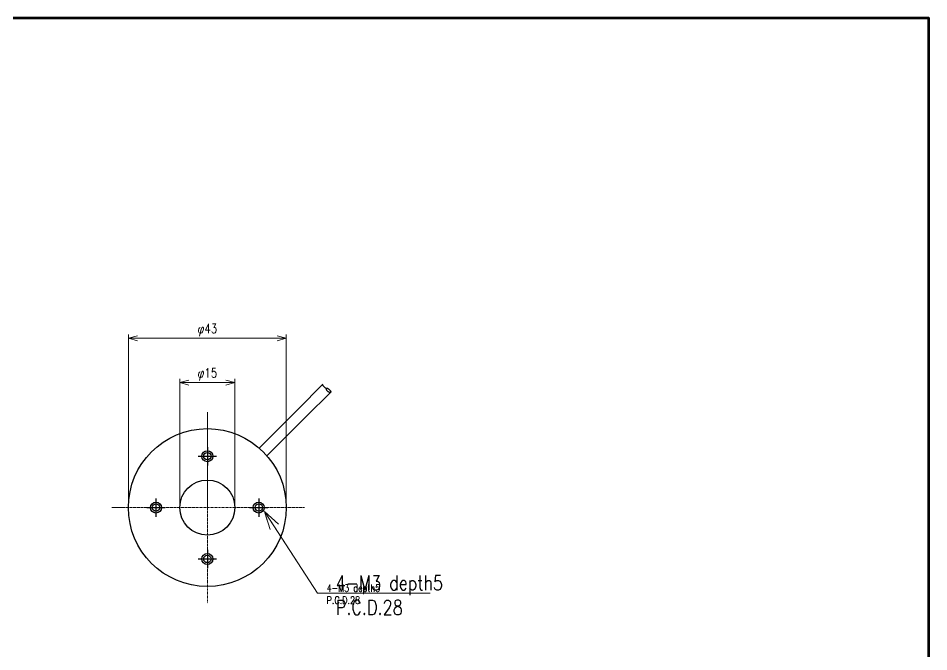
# Model space of a CAD drawing. Header units: millimetres. Extents: x 4 to 387, y 0 to 281.
# Drawn here: x 138.9 to 387, y 108.4 to 281 of the extents above; entities that cross this region are included whole.
import ezdxf
from ezdxf import colors
from ezdxf.entities.mleader import LeaderData, LeaderLine
from ezdxf.math import Vec2, Vec3

# ---------------------------------------------------------------- set-up
doc = ezdxf.new("R2010")
doc.units = ezdxf.units.MM
doc.linetypes.add('CENTER', pattern=[2, 1.25, -0.25, 0.25, -0.25])
doc.layers.get('0').update_dxf_attribs({"lineweight": 30})
doc.layers.get('Defpoints').update_dxf_attribs({"lineweight": 9})
for name, color, linetype, lineweight in [('2KD_寸法１', 7, 'Continuous', 15), ('2KD_寸法１ @ 1', 7, 'Continuous', 15), ('2KD_寸法１ @ 2', 7, 'Continuous', 15), ('AUX', 7, 'Continuous', 40)]:
    doc.layers.add(name, color=color, linetype=linetype, lineweight=lineweight)
doc.styles.get("Standard").update_dxf_attribs({"font": 'simplex.shx', "width": 0.8, "bigfont": 'extfont.shx'})
doc.dimstyles.new('KD-STD', dxfattribs={"dimscale": 0, "dimtxt": 2.5, "dimasz": 2.5, "dimexe": 1, "dimexo": 1, "dimgap": 1, "dimtad": 1, "dimdsep": 46, "dimtxsty": 'Standard', "dimblk": 'OPEN30', "dimcen": 0, "dimadec": 0, "dimazin": 0, "dimtfac": 1, "dimtmove": 0, "dimatfit": 3, "dimldrblk": 'OPEN30', "dimfxl": 1, "dimtfill": 1, "dimtolj": 1, "dimtzin": 0, "dimlwd": 15, "dimlwe": 15, "dimarcsym": 0})

# ---------------------------------------------------------------- blocks, each defined once
blk = doc.blocks.new('_Open30')
at = {"lineweight": -2}
for p, q in [((-1, 0.26794919), (0, 0)), ((0, 0), (-1, -0.26794919)), ((0, 0), (-1, 0))]:
    blk.add_line(p, q, dxfattribs=at)
blk = doc.blocks.new('*D56')
at = {"layer": '2KD_寸法１', "color": 0, "lineweight": 15}
for p, q in [((182.9710732546289, 148.6827833237908), (182.9710732546289, 182.7196758017135)), ((185.4710732546289, 181.7196758017135), (195.4710732546289, 181.7196758017135)), ((197.9710732546289, 148.6827833237908), (197.9710732546289, 182.7196758017135))]:
    blk.add_line(p, q, dxfattribs=at)
at = {"layer": 'Defpoints', "color": 0}
for p in [(197.9710732546289, 181.7196758017135), (182.9710732546289, 147.6827833237908), (197.9710732546289, 147.6827833237908)]:
    blk.add_point(p, dxfattribs=at)
at = {"layer": '2KD_寸法１', "color": 0, "lineweight": 15, "xscale": 2.5, "yscale": 2.5, "zscale": 2.5, "rotation": 180}
blk.add_blockref('_Open30', (182.9710732546289, 181.7196758017135), dxfattribs=at)
at = {"layer": '2KD_寸法１', "color": 0, "lineweight": 15, "xscale": 2.5, "yscale": 2.5, "zscale": 2.5}
blk.add_blockref('_Open30', (197.9710732546289, 181.7196758017135), dxfattribs=at)
at = {"layer": '2KD_寸法１', "color": 0, "insert": (190.4710732546289, 183.9696758017135), "char_height": 2.5, "attachment_point": 5, "bg_fill": 3, "box_fill_scale": 1.1, "bg_fill_color": 9, "bg_fill_true_color": 13158600, "bg_fill_transparency": 4390970}
blk.add_mtext('\\A1;φ15', dxfattribs=at)
blk = doc.blocks.new('*D57')
at = {"layer": '2KD_寸法１', "color": 0, "lineweight": 15}
for p, q in [((168.9710732546289, 148.6827833237908), (168.9710732546289, 194.7936647321044)), ((171.4710732546289, 193.7936647321044), (209.4710732546289, 193.7936647321044)), ((211.9710732546289, 148.6827833237908), (211.9710732546289, 194.7936647321044))]:
    blk.add_line(p, q, dxfattribs=at)
at = {"layer": 'Defpoints', "color": 0}
for p in [(211.9710732546289, 193.7936647321044), (168.9710732546289, 147.6827833237908), (211.9710732546289, 147.6827833237908)]:
    blk.add_point(p, dxfattribs=at)
at = {"layer": '2KD_寸法１', "color": 0, "lineweight": 15, "xscale": 2.5, "yscale": 2.5, "zscale": 2.5, "rotation": 180}
blk.add_blockref('_Open30', (168.9710732546289, 193.7936647321044), dxfattribs=at)
at = {"layer": '2KD_寸法１', "color": 0, "lineweight": 15, "xscale": 2.5, "yscale": 2.5, "zscale": 2.5}
blk.add_blockref('_Open30', (211.9710732546289, 193.7936647321044), dxfattribs=at)
at = {"layer": '2KD_寸法１', "color": 0, "insert": (190.4710732546289, 196.0436647321044), "char_height": 2.5, "attachment_point": 5, "bg_fill": 3, "box_fill_scale": 1.1, "bg_fill_color": 9, "bg_fill_true_color": 13158600, "bg_fill_transparency": 4390998}
blk.add_mtext('\\A1;φ43', dxfattribs=at)
blk = doc.blocks.new('A$C1CD83A10')
for p, q in [((31.4948, 33.59479999542214), (24.70659999999998, 26.80659997463215)), ((31.4310000000001, 33.4670000076294), (31.43680000000001, 33.52059996128072)), ((31.44209999999998, 33.3998999595641), (31.4310000000001, 33.4670000076294)), ((31.43680000000001, 33.52059996128072), (31.45940000000002, 33.55939996242513)), ((31.4699, 33.32169997692107), (31.44209999999998, 33.3998999595641)), ((31.51339999999999, 33.23459994792916), (31.4699, 33.32169997692107)), ((31.57150000000001, 33.14110004901863), (31.51339999999999, 33.23459994792916)), ((31.64229999999998, 33.04429996013642), (31.57150000000001, 33.14110004901863)), ((31.72360000000009, 32.94700002670288), (31.64229999999998, 33.04429996013642)), ((31.81290000000001, 32.85230004787435), (31.72360000000009, 32.94700002670288)), ((31.90780000000001, 32.762799978256), (31.81290000000001, 32.85230004787435)), ((32.005, 32.68159997463215), (31.90780000000001, 32.762799978256)), ((32.10179999999997, 32.61080002784729), (32.005, 32.68159997463215)), ((32.1952, 32.55280005931854), (32.10179999999997, 32.61080002784729)), ((32.28239999999999, 32.50919997692097), (32.1952, 32.55280005931854)), ((32.36059999999998, 32.48140001296997), (32.28239999999999, 32.50919997692097)), ((32.42770000000002, 32.47029995918251), (32.36059999999998, 32.48140001296997)), ((32.48130000000009, 32.47609996795655), (32.42770000000002, 32.47029995918251)), ((32.44970000000001, 32.28629994392385), (32.45029999999997, 32.32949995994568)), ((32.45370000000008, 32.24070000648487), (32.44970000000001, 32.28629994392385)), ((32.45029999999997, 32.32949995994568), (32.45530000000008, 32.3701000213623)), ((32.45530000000008, 32.3701000213623), (32.46499999999997, 32.40760004520416)), ((32.46499999999997, 32.40760004520416), (32.479, 32.44159996509552)), ((32.479, 32.44159996509552), (32.49739999999996, 32.47220003604889)), ((32.52010000000002, 32.49870002269734), (32.48130000000009, 32.47609996795655)), ((32.49739999999996, 32.47220003604889), (32.52010000000002, 32.49870002269734)), ((32.52010000000002, 32.49870002269734), (32.55880000000002, 32.521399974823)), ((32.55880000000002, 32.521399974823), (32.6126, 32.5271999835968)), ((32.6126, 32.5271999835968), (32.67950000000002, 32.51610004901863)), ((32.67950000000002, 32.51610004901863), (32.75790000000001, 32.48829996585835)), ((32.75790000000001, 32.48829996585835), (32.8449, 32.44470000267018)), ((32.8449, 32.44470000267018), (32.93829999999997, 32.38670003414154)), ((32.93829999999997, 32.38670003414154), (33.0351, 32.31589996814717)), ((33.0351, 32.31589996814717), (33.13240000000002, 32.23459994792916)), ((33.61610000000002, 31.47350001335144), (26.8279, 24.68529999256123)), ((32.4624, 32.19280004501343), (32.45370000000008, 32.24070000648487)), ((32.47550000000001, 32.14349997043587), (32.4624, 32.19280004501343)), ((32.49290000000002, 32.09270000457765), (32.47550000000001, 32.14349997043587)), ((32.51459999999998, 32.04079997539509), (32.49290000000002, 32.09270000457765)), ((32.5403, 31.98870003223419), (32.51459999999998, 32.04079997539509)), ((32.57, 31.93620002269734), (32.5403, 31.98870003223419)), ((32.60320000000002, 31.8839999437331), (32.57, 31.93620002269734)), ((32.63990000000001, 31.83249998092652), (32.60320000000002, 31.8839999437331)), ((32.6798, 31.78199994564057), (32.63990000000001, 31.83249998092652)), ((32.7224, 31.73300004005421), (32.6798, 31.78199994564057)), ((32.76760000000002, 31.68560004234314), (32.7224, 31.73300004005421)), ((32.81490000000008, 31.64049994945515), (32.76760000000002, 31.68560004234314)), ((32.86399999999999, 31.59780001640309), (32.81490000000008, 31.64049994945515)), ((32.9144, 31.55799996852863), (32.86399999999999, 31.59780001640309)), ((32.96600000000001, 31.52119994163513), (32.9144, 31.55799996852863)), ((33.01819999999998, 31.48800003528584), (32.96600000000001, 31.52119994163513)), ((33.07069999999999, 31.45829999446869), (33.01819999999998, 31.48800003528584)), ((33.12279999999999, 31.43260002136219), (33.07069999999999, 31.45829999446869)), ((33.17469999999997, 31.41089999675739), (33.12279999999999, 31.43260002136219)), ((33.13240000000002, 32.23459994792916), (33.22719999999999, 32.14520001411438)), ((33.22550000000001, 31.3934999704361), (33.17469999999997, 31.41089999675739)), ((33.27479999999996, 31.38039994239796), (33.22550000000001, 31.3934999704361)), ((33.22719999999999, 32.14520001411438), (33.31659999999999, 32.0504000186919)), ((33.32260000000008, 31.3717999458313), (33.27479999999996, 31.38039994239796)), ((33.31659999999999, 32.0504000186919), (33.39789999999999, 31.95309996604908)), ((33.36829999999999, 31.36769998073579), (33.32260000000008, 31.3717999458313)), ((33.41149999999999, 31.36829996109009), (33.36829999999999, 31.36769998073579)), ((33.39789999999999, 31.95309996604908), (33.46870000000001, 31.85629999637604)), ((33.45209999999998, 31.3732999563216), (33.41149999999999, 31.36829996109009)), ((33.4896, 31.38300001621236), (33.45209999999998, 31.3732999563216)), ((33.46870000000001, 31.85629999637604), (33.52670000000002, 31.76289999485016)), ((33.52359999999999, 31.39699995517731), (33.4896, 31.38300001621236)), ((33.55410000000001, 31.41550004482258), (33.52359999999999, 31.39699995517731)), ((33.52670000000002, 31.76289999485016), (33.57040000000001, 31.67579996585835)), ((33.58069999999998, 31.43809998035431), (33.55410000000001, 31.41550004482258)), ((33.57040000000001, 31.67579996585835), (33.59809999999999, 31.59749996662128)), ((33.60340000000002, 31.47679996490479), (33.58069999999998, 31.43809998035431)), ((33.59809999999999, 31.59749996662128), (33.60930000000002, 31.53050005435944)), ((33.60930000000002, 31.53050005435944), (33.60340000000002, 31.47679996490479)), ((24.70659999999998, 26.80659997463215), (14.09999999999996, 16.2000000476836)), ((26.8279, 24.68529999256123), (16.22129999999998, 14.07869994640339)), ((0, 16.5), (0, 11.49999999999954)), ((-2.5, 14), (2.5, 14)), ((-14, 2.499999999999772), (-14, -2.5)), ((14, 2.499999999999772), (14, -2.5)), ((-16.5, 0), (-11.5, 0)), ((11.5, 0), (16.5, 0)), ((0, -11.5), (0, -16.5)), ((-2.5, -14.00000000000023), (2.5, -14.00000000000023))]:
    blk.add_line(p, q)
for centre, radius in [((0, 0), 21.5), ((0, 14), 1.5), ((0, 14), 1), ((0, 0), 7.5), ((-14, 0), 1.5), ((-14, 0), 1), ((14, 0), 1.5), ((14, 0), 1), ((0, -14.00000000000023), 1.5), ((0, -14.00000000000023), 1)]:
    blk.add_circle(centre, radius)
blk = doc.blocks.new('*U58')
at = {"layer": '2KD_寸法１ @ 1'}
ml = blk.add_multileader_mtext('Standard', dxfattribs=at)
ml.set_content('4-M3 depth5\\PP.C.D.28', color=256)
ml.set_leader_properties()
ml.set_arrow_properties(name='OPEN30')
ml.build(insert=Vec2(0, 0))
ml.multileader.update_dxf_attribs({"text_left_attachment_type": 6, "text_right_attachment_type": 6, "dogleg_length": 1.5, "arrow_head_size": 2.5})
ctx = ml.context
ctx.base_point, ctx.char_height, ctx.arrow_head_size, ctx.landing_gap_size, ctx.plane_origin = Vec3(221.9549380482822, 124.367612530928), 2, 2.5, 1, Vec3(209.399726470626, 139.3121170342109)
ctx.left_attachment, ctx.right_attachment = 6, 6
notes = []
notes.append((ctx, [(0, (1, 1, 0), (220.4549380482822, 124.367612530928), (1, 0), 1.5, [(0, [(205.999428907505, 146.6268218782497)], 0, [])])]))
ctx.mtext.insert, ctx.mtext.flow_direction = Vec3(222.9549380482822, 126.767612530928), 5
at = {"layer": '2KD_寸法１ @ 2'}
ml = blk.add_multileader_mtext('Standard', dxfattribs=at)
ml.set_content('4-M3 depth5\\PP.C.D.28', color=256)
ml.set_leader_properties()
ml.set_arrow_properties(name='OPEN30')
ml.build(insert=Vec2(0, 0))
ml.multileader.update_dxf_attribs({"text_left_attachment_type": 6, "text_right_attachment_type": 6, "dogleg_length": 1.5, "arrow_head_size": 5, "scale": 2})
ctx = ml.context
ctx.base_point, ctx.scale, ctx.arrow_head_size, ctx.plane_origin = Vec3(223.4549380482822, 124.367612530928), 2, 5, Vec3(209.399726470626, 139.3121170342109)
ctx.left_attachment, ctx.right_attachment = 6, 6
notes.append((ctx, [(0, (1, 1, 0), (220.4549380482822, 124.367612530928), (1, 0), 3, [(0, [(205.999428907505, 146.6268218782497)], 0, [])])]))
ctx.mtext.insert, ctx.mtext.flow_direction = Vec3(225.4549380482822, 129.1676125309279), 5
for ctx, leaders in notes:
    for number, flags, end, landing, length, lines in leaders:
        leader = LeaderData()
        leader.index, (leader.has_last_leader_line, leader.has_dogleg_vector, leader.attachment_direction) = number, flags
        leader.last_leader_point, leader.dogleg_vector, leader.dogleg_length = Vec3(end), Vec3(landing), length
        for number, points, colour, breaks in lines:
            line = LeaderLine()
            line.index, line.vertices, line.color, line.breaks = number, Vec3.list(points), colors.encode_raw_color(colour), breaks
            leader.lines.append(line)
        ctx.leaders.append(leader)

msp = doc.modelspace()

# ---------------------------------------------------------------- linework, layer by layer
at = {"layer": '2KD_寸法１', "color": 2, "linetype": 'CENTER', "ltscale": 0.5}
for p, q in [((190.4710732546289, 173.6827833237908), (190.4710732546289, 121.6827833237903)), ((164.4710732546289, 147.6827833237908), (216.9710732546289, 147.6827833237908))]:
    msp.add_line(p, q, dxfattribs=at)
at = {"layer": 'AUX', "lineweight": 70}
msp.add_lwpolyline([(3.999999758280865, 4.000000249163575), (386.9999997582809, 4.000000249163575), (386.9999997582809, 281.0000002491635), (3.999999758280865, 281.0000002491635)], close=True, dxfattribs=at)

# ---------------------------------------------------------------- block references
at = {"layer": '2KD_寸法１'}
msp.add_blockref('*U58', (0, 0), dxfattribs=at)

# ---------------------------------------------------------------- next in the draw order: dimensions: what is measured, and where the dimension line sits
at = {"layer": '2KD_寸法１ @ 1'}
dim = msp.add_linear_dim(base=(197.9710732546289, 181.7196758017135), p1=(182.9710732546289, 147.6827833237908), p2=(197.9710732546289, 147.6827833237908), text='φ<>', dimstyle='KD-STD', override={"dimscale": 1, "dimtix": 0, "dimtofl": 1, "dimtmove": 0, "dimatfit": 3}, dxfattribs=at)
dim.commit()
dim.dimension.update_dxf_attribs({"geometry": '*D56', "text_midpoint": (190.4710732546289, 183.9696758017135)})

# ---------------------------------------------------------------- next in the draw order: dimensions: what is measured, and where the dimension line sits
dim = msp.add_linear_dim(base=(211.9710732546289, 193.7936647321044), p1=(168.9710732546289, 147.6827833237908), p2=(211.9710732546289, 147.6827833237908), text='φ<>', dimstyle='KD-STD', override={"dimscale": 1, "dimtix": 0, "dimtofl": 1, "dimtmove": 0, "dimatfit": 3}, dxfattribs=at)
dim.commit()
dim.dimension.update_dxf_attribs({"geometry": '*D57', "text_midpoint": (190.4710732546289, 196.0436647321044)})

# ---------------------------------------------------------------- next in the draw order: block references
msp.add_blockref('A$C1CD83A10', (190.4710732546289, 147.6827833237905))

doc.saveas('drawing.dxf')
